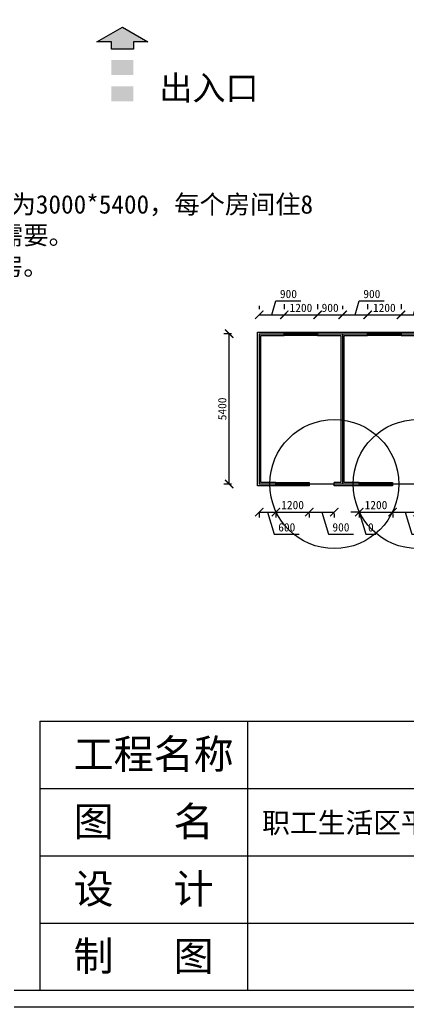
# Model space of a CAD drawing. Extents: x -583905 to 1065231, y 80891 to 497838.
# Drawn here: x -551656 to -537680, y 249977 to 285453 of the extents above; entities that cross this region are included whole.
import ezdxf

# ---------------------------------------------------------------- set-up
doc = ezdxf.new("R2010")
doc.units = 0
doc.linetypes.add('DASHED', pattern=[19.05, 12.7, -6.35])
doc.layers.get('0').update_dxf_attribs({"linetype": 'CONTINUOUS'})
doc.layers.get('DEFPOINTS').update_dxf_attribs({"linetype": 'CONTINUOUS'})
for name, color, linetype in [('LUNKUO', 6, 'CONTINUOUS'), ('周边', 7, 'CONTINUOUS'), ('围墙', 7, 'CONTINUOUS'), ('堆场', 7, 'DASHED'), ('外框线', 7, 'CONTINUOUS'), ('标注', 7, 'CONTINUOUS'), ('标注临', 7, 'CONTINUOUS'), ('水', 3, 'CONTINUOUS')]:
    doc.layers.add(name, color=color, linetype=linetype)
doc.styles.add('文字', font='SimSun.ttf')
doc.dimstyles.new('ISO-25', dxfattribs={"dimtxt": 1000, "dimasz": 300, "dimexe": 200, "dimexo": 2000, "dimgap": 500, "dimtad": 1, "dimdec": 0, "dimtxsty": 'STANDARD', "dimblk": 'ARCHTICK', "dimcen": 2.5, "dimazin": 3, "dimtfac": 1, "dimtdec": 0, "dimtmove": 0, "dimatfit": 3})

# ---------------------------------------------------------------- blocks, each defined once
blk = doc.blocks.new('A$C3C6C44F6')
at = {"layer": '周边'}
h = blk.add_hatch(color=256, dxfattribs=at)
h.paths.add_polyline_path([(1986, 828), (786, 828), (786, 0), (1986, 0)])
h.paths.add_polyline_path([(786, 2266), (786, 1438), (1986, 1438), (1986, 2266)])
h.paths.add_polyline_path([(1986, 2844), (1986, 3244), (2771, 3244), (1386, 4044), (0, 3244), (786, 3244), (786, 2844)])
at = {"layer": '周边', "linetype": 'CONTINUOUS'}
blk.add_lwpolyline([(1986, 3244), (1986, 2844), (786, 2844), (786, 3244), (0, 3244), (1386, 4044), (2771, 3244), (1986, 3244)], dxfattribs=at)
blk = doc.blocks.new('_ARCHTICK')
at = {"color": 0, "linetype": 'BYBLOCK', "const_width": 0.15}
blk.add_lwpolyline([(-0.5, -0.5), (0.5, 0.5)], dxfattribs=at)
blk = doc.blocks.new('*D85')
at = {"layer": 'DEFPOINTS', "color": 0}
for p in [(-539441, 268714), (-539441, 268714), (-539441, 267767)]:
    blk.add_point(p, dxfattribs=at)
at = {"layer": '标注临', "color": 0}
for p, q in [((-539441, 267767), (-539741, 267767)), ((-539441, 267767), (-539141, 267767)), ((-539441, 267767), (-539201, 266967)), ((-539441, 267714), (-539441, 267567)), ((-539441, 267714), (-539441, 267567)), ((-539201, 266967), (-538851, 266967))]:
    blk.add_line(p, q, dxfattribs=at)
at = {"layer": '标注临', "color": 0, "xscale": 300, "yscale": 300, "zscale": 300}
blk.add_blockref('_ARCHTICK', (-539441, 267767), dxfattribs=at)
at = {"layer": '标注临', "color": 0, "xscale": 300, "yscale": 300, "zscale": 300, "rotation": 180}
blk.add_blockref('_ARCHTICK', (-539441, 267767), dxfattribs=at)
at = {"layer": '标注临', "color": 0, "insert": (-539026, 267217), "char_height": 300, "attachment_point": 5}
blk.add_mtext('0', dxfattribs=at)
blk = doc.blocks.new('*D86')
at = {"layer": 'DEFPOINTS', "color": 0}
for p in [(-540041, 274851), (-540941, 274234), (-540041, 274174)]:
    blk.add_point(p, dxfattribs=at)
at = {"layer": '标注临', "color": 0}
for p, q in [((-540941, 275234), (-540941, 275051)), ((-540041, 275174), (-540041, 275051)), ((-540941, 274851), (-540041, 274851))]:
    blk.add_line(p, q, dxfattribs=at)
at = {"layer": '标注临', "color": 0, "xscale": 300, "yscale": 300, "zscale": 300, "rotation": 180}
blk.add_blockref('_ARCHTICK', (-540941, 274851), dxfattribs=at)
at = {"layer": '标注临', "color": 0, "xscale": 300, "yscale": 300, "zscale": 300}
blk.add_blockref('_ARCHTICK', (-540041, 274851), dxfattribs=at)
at = {"layer": '标注临', "color": 0, "insert": (-540491, 275101), "char_height": 300, "attachment_point": 5}
blk.add_mtext('900', dxfattribs=at)
blk = doc.blocks.new('*D87')
at = {"layer": 'DEFPOINTS', "color": 0}
for p in [(-544120, 274174), (-543041, 274174), (-543041, 268774)]:
    blk.add_point(p, dxfattribs=at)
at = {"layer": '标注临', "color": 0}
for p, q in [((-544041, 274174), (-544320, 274174)), ((-544120, 268774), (-544120, 274174)), ((-544041, 268774), (-544320, 268774))]:
    blk.add_line(p, q, dxfattribs=at)
at = {"layer": '标注临', "color": 0, "xscale": 300, "yscale": 300, "zscale": 300}
for p, rotation in [((-544120, 274174), 90), ((-544120, 268774), 270)]:
    blk.add_blockref('_ARCHTICK', p, dxfattribs=dict(at, rotation=rotation))
at = {"layer": '标注临', "color": 0, "insert": (-544370, 271474), "char_height": 300, "attachment_point": 5, "rotation": 90}
blk.add_mtext('5400', dxfattribs=at)
blk = doc.blocks.new('*D88')
at = {"layer": 'DEFPOINTS', "color": 0}
for p in [(-541241, 268714), (-540341, 268714), (-540341, 267767)]:
    blk.add_point(p, dxfattribs=at)
at = {"layer": '标注临', "color": 0}
for p, q in [((-541241, 267767), (-540341, 267767)), ((-541241, 267714), (-541241, 267567)), ((-540791, 267767), (-540551, 266967)), ((-540341, 267714), (-540341, 267567)), ((-540551, 266967), (-539651, 266967))]:
    blk.add_line(p, q, dxfattribs=at)
at = {"layer": '标注临', "color": 0, "xscale": 300, "yscale": 300, "zscale": 300, "rotation": 180}
blk.add_blockref('_ARCHTICK', (-541241, 267767), dxfattribs=at)
at = {"layer": '标注临', "color": 0, "xscale": 300, "yscale": 300, "zscale": 300}
blk.add_blockref('_ARCHTICK', (-540341, 267767), dxfattribs=at)
at = {"layer": '标注临', "color": 0, "insert": (-540101, 267217), "char_height": 300, "attachment_point": 5}
blk.add_mtext('900', dxfattribs=at)
blk = doc.blocks.new('*D89')
at = {"layer": 'DEFPOINTS', "color": 0}
for p in [(-542441, 268714), (-541241, 268714), (-541241, 267767)]:
    blk.add_point(p, dxfattribs=at)
at = {"layer": '标注临', "color": 0}
for p, q in [((-542441, 267767), (-541241, 267767)), ((-542441, 267714), (-542441, 267567)), ((-541241, 267714), (-541241, 267567))]:
    blk.add_line(p, q, dxfattribs=at)
at = {"layer": '标注临', "color": 0, "xscale": 300, "yscale": 300, "zscale": 300, "rotation": 180}
blk.add_blockref('_ARCHTICK', (-542441, 267767), dxfattribs=at)
at = {"layer": '标注临', "color": 0, "xscale": 300, "yscale": 300, "zscale": 300}
blk.add_blockref('_ARCHTICK', (-541241, 267767), dxfattribs=at)
at = {"layer": '标注临', "color": 0, "insert": (-541841, 268017), "char_height": 300, "attachment_point": 5}
blk.add_mtext('1200', dxfattribs=at)
blk = doc.blocks.new('*D90')
at = {"layer": 'DEFPOINTS', "color": 0}
for p in [(-543041, 268774), (-542441, 268714), (-542441, 267767)]:
    blk.add_point(p, dxfattribs=at)
at = {"layer": '标注临', "color": 0}
for p, q in [((-543041, 267774), (-543041, 267567)), ((-543041, 267767), (-542441, 267767)), ((-542741, 267767), (-542501, 266967)), ((-542441, 267714), (-542441, 267567)), ((-542501, 266967), (-541601, 266967))]:
    blk.add_line(p, q, dxfattribs=at)
at = {"layer": '标注临', "color": 0, "xscale": 300, "yscale": 300, "zscale": 300, "rotation": 180}
blk.add_blockref('_ARCHTICK', (-543041, 267767), dxfattribs=at)
at = {"layer": '标注临', "color": 0, "xscale": 300, "yscale": 300, "zscale": 300}
blk.add_blockref('_ARCHTICK', (-542441, 267767), dxfattribs=at)
at = {"layer": '标注临', "color": 0, "insert": (-542051, 267217), "char_height": 300, "attachment_point": 5}
blk.add_mtext('600', dxfattribs=at)
blk = doc.blocks.new('*D91')
at = {"layer": 'DEFPOINTS', "color": 0}
for p in [(-540941, 274851), (-542141, 274234), (-540941, 274234)]:
    blk.add_point(p, dxfattribs=at)
at = {"layer": '标注临', "color": 0}
for p, q in [((-542141, 275234), (-542141, 275051)), ((-540941, 275234), (-540941, 275051)), ((-542141, 274851), (-540941, 274851))]:
    blk.add_line(p, q, dxfattribs=at)
at = {"layer": '标注临', "color": 0, "xscale": 300, "yscale": 300, "zscale": 300, "rotation": 180}
blk.add_blockref('_ARCHTICK', (-542141, 274851), dxfattribs=at)
at = {"layer": '标注临', "color": 0, "xscale": 300, "yscale": 300, "zscale": 300}
blk.add_blockref('_ARCHTICK', (-540941, 274851), dxfattribs=at)
at = {"layer": '标注临', "color": 0, "insert": (-541541, 275101), "char_height": 300, "attachment_point": 5}
blk.add_mtext('1200', dxfattribs=at)
blk = doc.blocks.new('*D92')
at = {"layer": 'DEFPOINTS', "color": 0}
for p in [(-542141, 274851), (-543041, 274174), (-542141, 274234)]:
    blk.add_point(p, dxfattribs=at)
at = {"layer": '标注临', "color": 0}
for p, q in [((-542591, 274851), (-542441, 275351)), ((-542441, 275351), (-541541, 275351)), ((-543041, 275174), (-543041, 275051)), ((-542141, 275234), (-542141, 275051)), ((-543041, 274851), (-542141, 274851))]:
    blk.add_line(p, q, dxfattribs=at)
at = {"layer": '标注临', "color": 0, "xscale": 300, "yscale": 300, "zscale": 300, "rotation": 180}
blk.add_blockref('_ARCHTICK', (-543041, 274851), dxfattribs=at)
at = {"layer": '标注临', "color": 0, "xscale": 300, "yscale": 300, "zscale": 300}
blk.add_blockref('_ARCHTICK', (-542141, 274851), dxfattribs=at)
at = {"layer": '标注临', "color": 0, "insert": (-541991, 275601), "char_height": 300, "attachment_point": 5}
blk.add_mtext('900', dxfattribs=at)
blk = doc.blocks.new('1')
at = {"layer": '围墙'}
blk.add_circle((0, 0), 2319, dxfattribs=at)
blk = doc.blocks.new('4')
at = {"layer": '水'}
for p, q in [((0, 25), (1200, 25)), ((0, -25), (1200, -25))]:
    blk.add_line(p, q, dxfattribs=at)
blk.add_lwpolyline([(0, 60), (1200, 60), (1200, -60), (0, -60)], close=True, dxfattribs=at)
blk = doc.blocks.new('*D96')
at = {"layer": 'DEFPOINTS', "color": 0}
for p in [(-538241, 268714), (-537341, 268714), (-537341, 267767)]:
    blk.add_point(p, dxfattribs=at)
at = {"layer": '标注临', "color": 0}
for p, q in [((-538241, 267767), (-537341, 267767)), ((-538241, 267714), (-538241, 267567)), ((-537791, 267767), (-537551, 266967)), ((-537341, 267714), (-537341, 267567)), ((-537551, 266967), (-536651, 266967))]:
    blk.add_line(p, q, dxfattribs=at)
at = {"layer": '标注临', "color": 0, "xscale": 300, "yscale": 300, "zscale": 300, "rotation": 180}
blk.add_blockref('_ARCHTICK', (-538241, 267767), dxfattribs=at)
at = {"layer": '标注临', "color": 0, "xscale": 300, "yscale": 300, "zscale": 300}
blk.add_blockref('_ARCHTICK', (-537341, 267767), dxfattribs=at)
at = {"layer": '标注临', "color": 0, "insert": (-537101, 267217), "char_height": 300, "attachment_point": 5}
blk.add_mtext('900', dxfattribs=at)
blk = doc.blocks.new('*D97')
at = {"layer": 'DEFPOINTS', "color": 0}
for p in [(-539441, 268714), (-538241, 268714), (-538241, 267767)]:
    blk.add_point(p, dxfattribs=at)
at = {"layer": '标注临', "color": 0}
for p, q in [((-539441, 267767), (-538241, 267767)), ((-539441, 267714), (-539441, 267567)), ((-538241, 267714), (-538241, 267567))]:
    blk.add_line(p, q, dxfattribs=at)
at = {"layer": '标注临', "color": 0, "xscale": 300, "yscale": 300, "zscale": 300, "rotation": 180}
blk.add_blockref('_ARCHTICK', (-539441, 267767), dxfattribs=at)
at = {"layer": '标注临', "color": 0, "xscale": 300, "yscale": 300, "zscale": 300}
blk.add_blockref('_ARCHTICK', (-538241, 267767), dxfattribs=at)
at = {"layer": '标注临', "color": 0, "insert": (-538841, 268017), "char_height": 300, "attachment_point": 5}
blk.add_mtext('1200', dxfattribs=at)
blk = doc.blocks.new('*D101')
at = {"layer": 'DEFPOINTS', "color": 0}
for p in [(-537041, 274851), (-537941, 274234), (-537041, 274174)]:
    blk.add_point(p, dxfattribs=at)
at = {"layer": '标注临', "color": 0}
for p, q in [((-537491, 274851), (-537341, 275351)), ((-537341, 275351), (-536441, 275351)), ((-537941, 275234), (-537941, 275051)), ((-537041, 275174), (-537041, 275051)), ((-537941, 274851), (-537041, 274851))]:
    blk.add_line(p, q, dxfattribs=at)
at = {"layer": '标注临', "color": 0, "xscale": 300, "yscale": 300, "zscale": 300, "rotation": 180}
blk.add_blockref('_ARCHTICK', (-537941, 274851), dxfattribs=at)
at = {"layer": '标注临', "color": 0, "xscale": 300, "yscale": 300, "zscale": 300}
blk.add_blockref('_ARCHTICK', (-537041, 274851), dxfattribs=at)
at = {"layer": '标注临', "color": 0, "insert": (-536891, 275601), "char_height": 300, "attachment_point": 5}
blk.add_mtext('900', dxfattribs=at)
blk = doc.blocks.new('*D102')
at = {"layer": 'DEFPOINTS', "color": 0}
for p in [(-537941, 274851), (-539141, 274234), (-537941, 274234)]:
    blk.add_point(p, dxfattribs=at)
at = {"layer": '标注临', "color": 0}
for p, q in [((-539141, 275234), (-539141, 275051)), ((-537941, 275234), (-537941, 275051)), ((-539141, 274851), (-537941, 274851))]:
    blk.add_line(p, q, dxfattribs=at)
at = {"layer": '标注临', "color": 0, "xscale": 300, "yscale": 300, "zscale": 300, "rotation": 180}
blk.add_blockref('_ARCHTICK', (-539141, 274851), dxfattribs=at)
at = {"layer": '标注临', "color": 0, "xscale": 300, "yscale": 300, "zscale": 300}
blk.add_blockref('_ARCHTICK', (-537941, 274851), dxfattribs=at)
at = {"layer": '标注临', "color": 0, "insert": (-538541, 275101), "char_height": 300, "attachment_point": 5}
blk.add_mtext('1200', dxfattribs=at)
blk = doc.blocks.new('*D103')
at = {"layer": 'DEFPOINTS', "color": 0}
for p in [(-539141, 274851), (-540041, 274174), (-539141, 274234)]:
    blk.add_point(p, dxfattribs=at)
at = {"layer": '标注临', "color": 0}
for p, q in [((-539591, 274851), (-539441, 275351)), ((-539441, 275351), (-538541, 275351)), ((-540041, 275174), (-540041, 275051)), ((-539141, 275234), (-539141, 275051)), ((-540041, 274851), (-539141, 274851))]:
    blk.add_line(p, q, dxfattribs=at)
at = {"layer": '标注临', "color": 0, "xscale": 300, "yscale": 300, "zscale": 300, "rotation": 180}
blk.add_blockref('_ARCHTICK', (-540041, 274851), dxfattribs=at)
at = {"layer": '标注临', "color": 0, "xscale": 300, "yscale": 300, "zscale": 300}
blk.add_blockref('_ARCHTICK', (-539141, 274851), dxfattribs=at)
at = {"layer": '标注临', "color": 0, "insert": (-538991, 275601), "char_height": 300, "attachment_point": 5}
blk.add_mtext('900', dxfattribs=at)

msp = doc.modelspace()

# ---------------------------------------------------------------- linework, layer by layer
for p, q in [((-550937.6, 260258.4), (-550937.6, 250581.4)), ((-550937.6, 260258.4), (-512658.1, 260258.4)), ((-543468.3, 260258.4), (-543468.3, 250581.4)), ((-550937.6, 257839.2), (-512658.1, 257839.2)), ((-550937.6, 253000.6), (-512658.1, 253000.6))]:
    msp.add_line(p, q)
for points in [[(-512053.3, 351585.4), (-512053.3, 249976.6), (-583905.2, 249976.6), (-583905.2, 351585.4)], [(-512658.1, 350980.6), (-512658.1, 250581.4), (-583300.4, 250581.4), (-583300.4, 350980.6)]]:
    msp.add_lwpolyline(points, close=True)
at = {"layer": 'LUNKUO'}
for p, q in [((-543041.4, 274173.8), (-540041.4, 274173.8)), ((-543041.4, 274173.8), (-543041.4, 268773.8)), ((-540041.4, 274173.8), (-537041.4, 274173.8)), ((-540041.4, 274173.8), (-540041.4, 268773.8)), ((-540041.4, 268773.8), (-543041.4, 268773.8)), ((-537041.4, 268773.8), (-540041.4, 268773.8))]:
    msp.add_line(p, q, dxfattribs=at)
at = {"layer": '外框线'}
for p, q in [((-543101.4, 268713.8), (-543101.4, 274233.8)), ((-543101.4, 274233.8), (-542141.4, 274233.8)), ((-542981.4, 268833.8), (-542981.4, 274113.8)), ((-542981.4, 274113.8), (-542141.4, 274113.8)), ((-542141.4, 274113.8), (-542141.4, 274233.8)), ((-540941.4, 274233.8), (-539981.4, 274233.8)), ((-540941.4, 274113.8), (-540941.4, 274233.8)), ((-540941.4, 274113.8), (-540101.4, 274113.8)), ((-540101.4, 274233.8), (-539141.4, 274233.8)), ((-540101.4, 274113.8), (-540101.4, 268833.8)), ((-539981.4, 274113.8), (-539141.4, 274113.8)), ((-539981.4, 268833.8), (-539981.4, 274113.8)), ((-539141.4, 274113.8), (-539141.4, 274233.8)), ((-537941.4, 274113.8), (-537941.4, 274233.8)), ((-537941.4, 274233.8), (-536981.4, 274233.8)), ((-537941.4, 274113.8), (-537101.4, 274113.8)), ((-542441.4, 268713.8), (-543101.4, 268713.8)), ((-542441.4, 268833.8), (-542981.4, 268833.8)), ((-542441.4, 268713.8), (-542441.4, 268833.8)), ((-540101.4, 268833.8), (-540341.4, 268833.8)), ((-540341.4, 268713.8), (-540341.4, 268833.8)), ((-539981.4, 268713.8), (-540341.4, 268713.8)), ((-539441.4, 268713.8), (-540101.4, 268713.8)), ((-539441.4, 268833.8), (-539981.4, 268833.8)), ((-539441.4, 268713.8), (-539441.4, 268833.8))]:
    msp.add_line(p, q, dxfattribs=at)
at = {"layer": '标注', "ltscale": 500}
msp.add_line((-550937.6, 255419.9), (-512658.1, 255419.9), dxfattribs=at)

# ---------------------------------------------------------------- block references
at = {"layer": '堆场', "ltscale": 2, "xscale": 0.6600000000326063, "yscale": 0.6599999999743886, "zscale": 0.66, "rotation": 359.9999900201057}
msp.add_blockref('A$C3C6C44F6', (-548877.3, 282516.9), dxfattribs=at)
at = {"layer": '外框线'}
for p in [(-542141.4, 274173.8), (-539141.4, 274173.8), (-542441.4, 268773.8), (-539441.4, 268773.8)]:
    msp.add_blockref('4', p, dxfattribs=at)
at = {"layer": '标注临'}
for p in [(-540341.4, 268773.8), (-537341.4, 268773.8)]:
    msp.add_blockref('1', p, dxfattribs=at)

# ---------------------------------------------------------------- texts
at = {"layer": '标注', "ltscale": 500, "style": '文字'}
for s, height, p in [('出入口', 872.82, (-546635.7, 282567.1)), ('工程名称', 1056.12, (-549719.8, 258544.7)), ('图   名', 1056.12, (-549719.8, 256125.4)), ('职工生活区平面布置图', 731.89, (-542936.2, 256238.3)), ('设   计', 1056.12, (-549719.8, 253706.2)), ('制   图', 1056.12, (-549719.8, 251286.9))]:
    msp.add_text(s, height=height, dxfattribs=at).set_placement(p)
at = {"layer": '标注', "ltscale": 500, "insert": (-576029, 282481.7), "char_height": 665.354, "width": 35091.525, "attachment_point": 1, "style": '文字'}
msp.add_mtext('说明：\\P1.职工住宿集中布置在甲方指定的场地内。\\P2.现场设一个出入口，现场标化全部按照企业相关标准布置。\\P3.生活区职工宿舍按高峰人数考虑，二层彩钢板房,房间尺寸为3000*5400，每个房间住8人。职工活动房内设职工活动室、医务室等，满足职工生活需要。\\P4.生活区内布设食堂、餐厅、洗手池和浴室、厕所等生活用房。\\P5.在入口处设门卫室，各临设尺寸见上图。', dxfattribs=at)

# ---------------------------------------------------------------- dimensions: what is measured, and where the dimension line sits
at = {"layer": '标注临'}
for base, p1, p2, picture, middle in [((-542141.4, 274850.6), (-543041.4, 274173.8), (-542141.4, 274233.8), '*D92', (-542341.4, 275600.6)), ((-539141.4, 274850.6), (-540041.4, 274173.8), (-539141.4, 274233.8), '*D103', (-539341.4, 275600.6)), ((-537041.4, 274850.6), (-537941.4, 274233.8), (-537041.4, 274173.8), '*D101', (-537241.4, 275600.6)), ((-540941.4, 274850.6), (-542141.4, 274233.8), (-540941.4, 274233.8), '*D91', (-541541.4, 275100.6)), ((-540041.4, 274850.6), (-540941.4, 274233.8), (-540041.4, 274173.8), '*D86', (-540491.4, 275100.6)), ((-537941.4, 274850.6), (-539141.4, 274233.8), (-537941.4, 274233.8), '*D102', (-538541.4, 275100.6)), ((-542441.4, 267766.8), (-543041.4, 268773.8), (-542441.4, 268713.8), '*D90', (-542401.4, 267216.8)), ((-541241.4, 267766.8), (-542441.4, 268713.8), (-541241.4, 268713.8), '*D89', (-541841.4, 268016.8)), ((-540341.4, 267766.8), (-541241.4, 268713.8), (-540341.4, 268713.8), '*D88', (-540451.4, 267216.8)), ((-539441.4294694, 267766.7744546), (-539441.4294694, 268713.7575874), (-539441.4294694, 268713.7575874), '*D85', (-539101.4294694, 267216.7744546)), ((-538241.4, 267766.8), (-539441.4, 268713.8), (-538241.4, 268713.8), '*D97', (-538841.4, 268016.8)), ((-537341.4, 267766.8), (-538241.4, 268713.8), (-537341.4, 268713.8), '*D96', (-537451.4, 267216.8))]:
    dim = msp.add_linear_dim(base=base, p1=p1, p2=p2, dimstyle='ISO-25', override={"dimtxt": 300, "dimexo": 1000, "dimgap": 100, "dimtmove": 1}, dxfattribs=at)
    dim.commit()
    dim.dimension.update_dxf_attribs({"geometry": picture, "text_midpoint": middle})
dim = msp.add_linear_dim(base=(-544119.6, 274173.8), p1=(-543041.4, 268773.8), p2=(-543041.4, 274173.8), angle=90, dimstyle='ISO-25', override={"dimtxt": 300, "dimexo": 1000, "dimgap": 100, "dimtmove": 1}, dxfattribs=at)
dim.commit()
dim.dimension.update_dxf_attribs({"geometry": '*D87', "text_midpoint": (-544369.6, 271473.8)})

doc.saveas('drawing.dxf')
